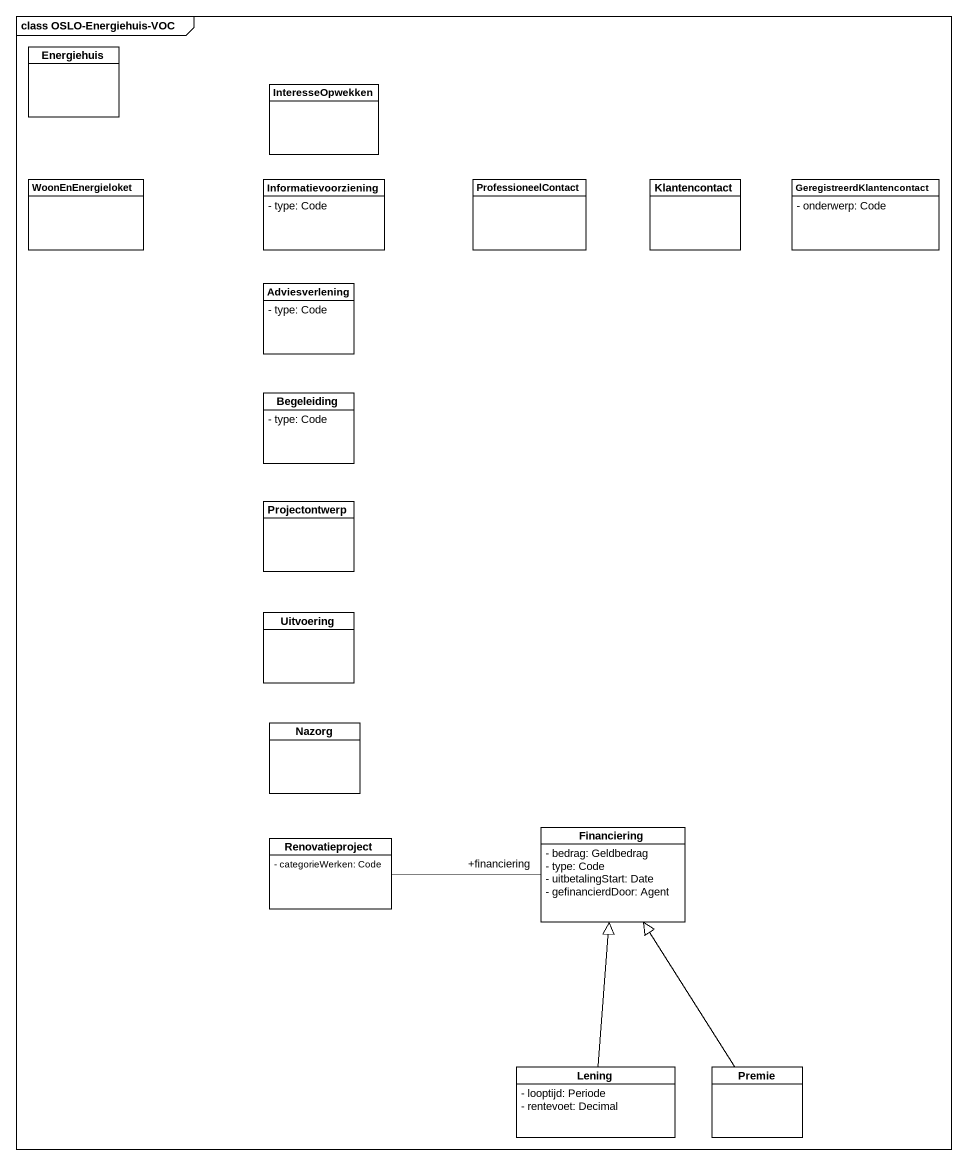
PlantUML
@startuml
mainframe class OSLO-Energiehuis-VOC
hide circle
hide empty members
skinparam classAttributeIconSize 0
class Energiehuis
class InteresseOpwekken
class WoonEnEnergieloket
class Informatievoorziening {
  - type: Code
}
class ProfessioneelContact
class Klantencontact
class GeregistreerdKlantencontact {
  - onderwerp: Code
}
class Adviesverlening {
  - type: Code
}
class Begeleiding {
  - type: Code
}
class Projectontwerp
class Uitvoering
class Nazorg
class Renovatieproject {
  - categorieWerken: Code
}
class Financiering {
  - bedrag: Geldbedrag
  - type: Code
  - uitbetalingStart: Date
  - gefinancierdDoor: Agent
}
class Lening {
  - looptijd: Periode
  - rentevoet: Decimal
}
class Premie
Renovatieproject -right- "+financiering" Financiering
Lening -up-|> Financiering
Premie -up-|> Financiering
@enduml
